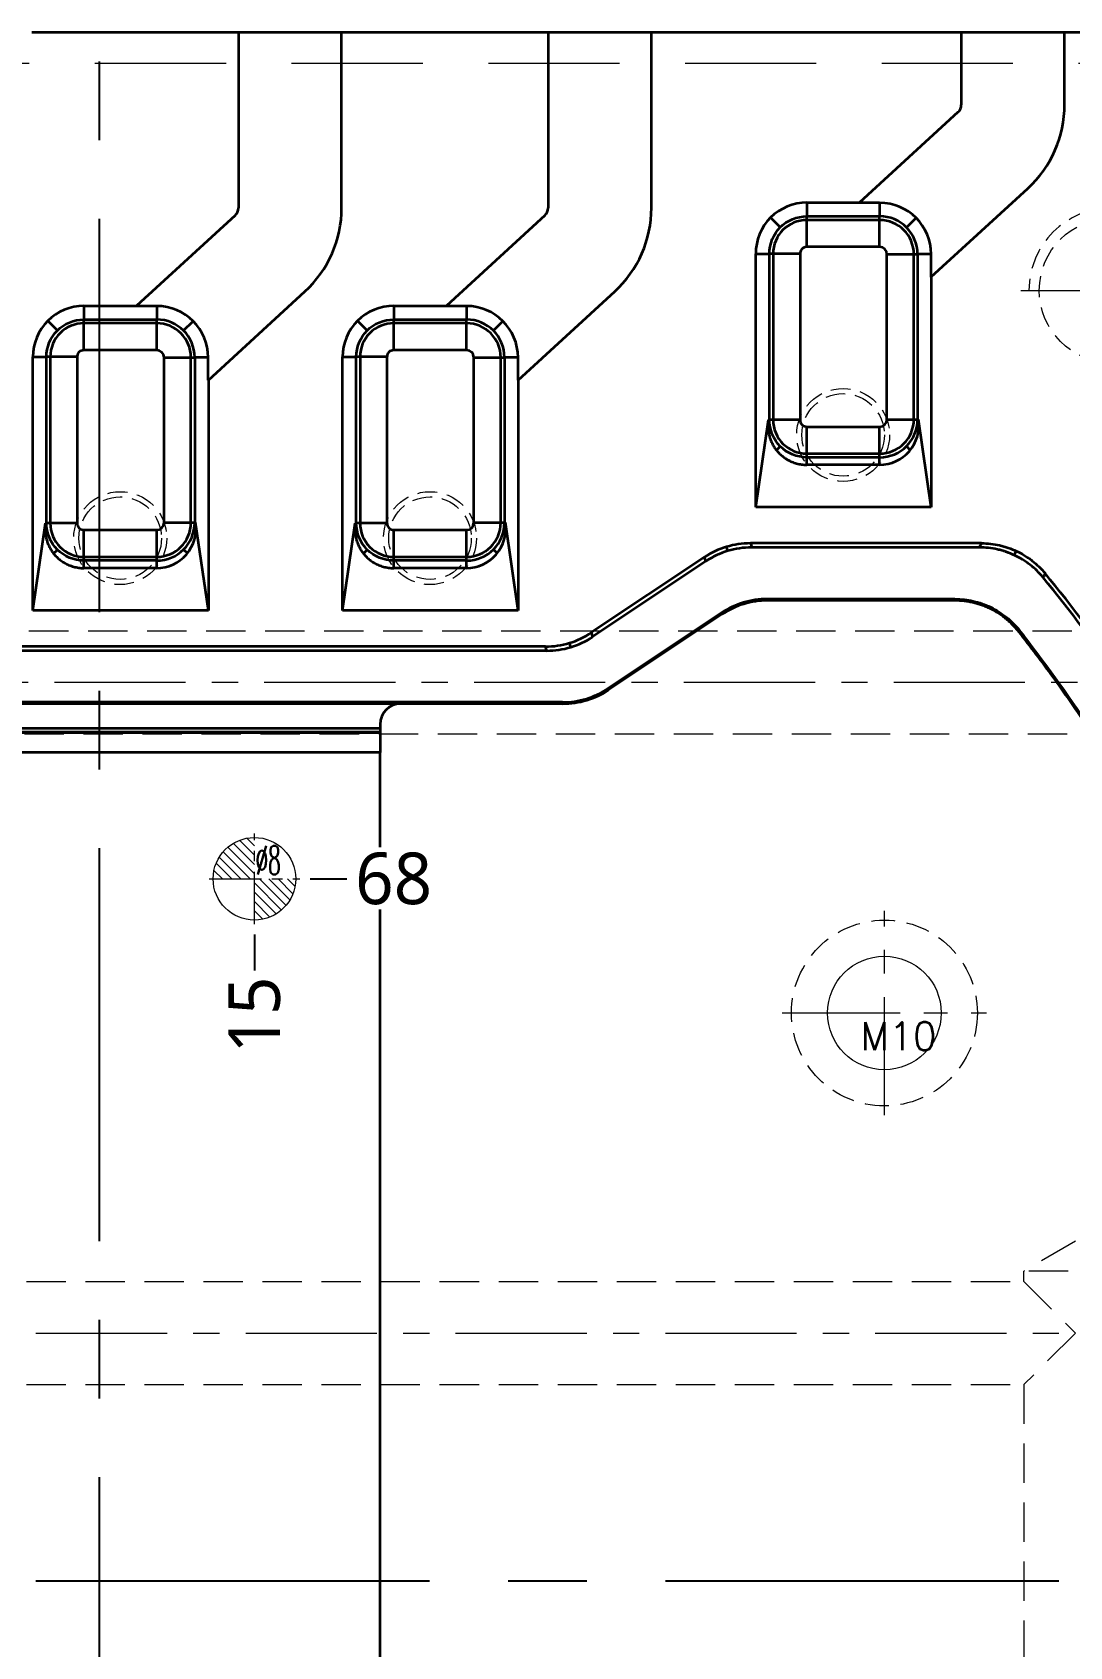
# Model space of a CAD drawing. Header units: millimetres. Extents: x -55 to 464, y 64 to 432.
# Drawn here: x 188.8 to 289.3, y 275.6 to 432 of the extents above; entities that cross this region are included whole.
import ezdxf
from ezdxf.enums import TextEntityAlignment as Align

# ---------------------------------------------------------------- set-up
doc = ezdxf.new("R2010")
doc.units = ezdxf.units.MM
doc.linetypes.add('CENTER', pattern=[50.8, 31.75, -6.35, 6.35, -6.35])
doc.linetypes.add('HIDDEN', pattern=[9.525, 6.35, -3.175])
for name, color, linetype, lineweight in [('cool', 153, 'HIDDEN', 9), ('core', 7, 'Continuous', 20), ('dim', 82, 'Continuous', 9), ('epin', 13, 'Continuous', 9), ('screw', 33, 'Continuous', 13)]:
    doc.layers.add(name, color=color, linetype=linetype, lineweight=lineweight)
doc.styles.add('Capful-A', font='')
doc.styles.add('TXT', font='txt.shx', dxfattribs={"bigfont": 'gbcbig.shx'})
doc.styles.add('TXT05', font='txt.shx', dxfattribs={"width": 0.5, "bigfont": 'gbcbig.shx'})
doc.styles.get('Capful-A').set_extended_font_data('Microsoft YaHei')
doc.dimstyles.new('Capful-A-2.0', dxfattribs={"dimscale": 2, "dimtxt": 2.5, "dimasz": 2.5, "dimexe": 1.5, "dimexo": 1, "dimgap": 1.5, "dimtad": 0, "dimdsep": 46, "dimtxsty": 'Capful-A', "dimcen": 0, "dimclrt": 2, "dimazin": 2, "dimtfac": 1, "dimtmove": 0, "dimatfit": 3, "dimfxl": 0, "dimtolj": 1, "dimtzin": 0, "dimarcsym": 0})

# ---------------------------------------------------------------- blocks, each defined once
blk = doc.blocks.new('screw_m16_g')
at = {"layer": 'screw', "color": 1, "linetype": 'CENTER', "ltscale": 0.32}
for p, q in [((0, -8.8), (0, 8.8)), ((-8.8, 0), (8.8, 0))]:
    blk.add_line(p, q, dxfattribs=at)
at = {"layer": 'screw', "color": 33, "linetype": 'HIDDEN', "ltscale": 0.32}
blk.add_circle((0, 0), 7, dxfattribs=at)
at = {"layer": 'screw', "color": 92, "linetype": 'HIDDEN', "ltscale": 0.32}
blk.add_arc((0, 0), 8, 270, 180, dxfattribs=at)
at = {"layer": 'screw', "color": 6, "style": 'TXT'}
blk.add_text('M16', height=3.2, dxfattribs=at).set_placement((-2.72, -4))
blk = doc.blocks.new('screw_m10_i')
at = {"layer": 'screw', "color": 1, "linetype": 'CENTER', "ltscale": 0.36}
for p, q in [((0, -9.9), (0, 9.9)), ((-9.9, 0), (9.9, 0))]:
    blk.add_line(p, q, dxfattribs=at)
at = {"layer": 'screw', "color": 8, "linetype": 'HIDDEN', "ltscale": 0.36}
blk.add_circle((0, 0), 9, dxfattribs=at)
at = {"layer": 'screw', "color": 33}
blk.add_circle((0, 0), 5.5, dxfattribs=at)
at = {"layer": 'screw', "color": 6, "style": 'TXT'}
blk.add_text('M10', height=2.7, dxfattribs=at).set_placement((-2.34, -3.6))
blk = doc.blocks.new('H-SL-2-1')
at = {"layer": 'cool', "ltscale": 0.6}
for p, q in [((344.5, 8.89), (339.5, 6)), ((14.33, 5), (339.5, 5)), ((349.5, 6), (339.5, 6)), ((339.5, 5), (339.5, 6)), ((339.5, 5), (344.5, 0)), ((344.5, 0), (339.5, -5)), ((14.33, -5), (339.5, -5)), ((339.5, -5), (339.5, -82))]:
    blk.add_line(p, q, dxfattribs=at)
at = {"layer": 'cool', "color": 1, "linetype": 'CENTER', "ltscale": 0.4}
blk.add_line((0, 0), (344.5, 0), dxfattribs=at)
blk = doc.blocks.new('H-SL-3-1')
at = {"layer": 'cool', "ltscale": 0.6}
for p, q in [((407, 5), (14.33, 5)), ((418, -5), (14.33, -5))]:
    blk.add_line(p, q, dxfattribs=at)
at = {"layer": 'cool', "color": 1, "linetype": 'CENTER', "ltscale": 0.4}
blk.add_line((420.89, 0), (0, 0), dxfattribs=at)
blk = doc.blocks.new('*D27')
at = {"layer": 'Defpoints', "color": 0, "transparency": 16777216}
for p in [(195.33, 282.01), (445.33, 282.01)]:
    blk.add_point(p, dxfattribs=at)
at = {"layer": 'dim', "color": 0, "lineweight": -2, "transparency": 16777216}
blk.add_line((446.33, 282.01), (458.54, 282.01), dxfattribs=at)
at = {"layer": 'dim', "color": 2, "transparency": 16777216, "insert": (461.19, 282.01), "char_height": 5, "attachment_point": 5, "style": 'Capful-A', "bg_fill": 3, "box_fill_scale": 1.1, "bg_fill_color": 256, "bg_fill_true_color": 13158600, "bg_fill_transparency": 0}
blk.add_mtext('\\A1;0', dxfattribs=at)
at = {"layer": 'Defpoints', "color": 0, "transparency": 16777216}
blk.add_point((458.54, 282.01), dxfattribs=at)
blk = doc.blocks.new('*D28')
at = {"layer": 'Defpoints', "color": 0, "transparency": 16777216}
for p in [(195.33, 282.01), (195.33, 132.01)]:
    blk.add_point(p, dxfattribs=at)
at = {"layer": 'dim', "color": 0, "lineweight": -2, "transparency": 16777216}
blk.add_line((195.33, 131.01), (195.33, 117.28), dxfattribs=at)
at = {"layer": 'dim', "color": 2, "transparency": 16777216, "insert": (195.33, 114.64), "char_height": 5, "attachment_point": 5, "rotation": 90, "style": 'Capful-A', "bg_fill": 3, "box_fill_scale": 1.1, "bg_fill_color": 256, "bg_fill_true_color": 13158600, "bg_fill_transparency": 0}
blk.add_mtext('\\A1;0', dxfattribs=at)
at = {"layer": 'Defpoints', "color": 0, "transparency": 16777216}
blk.add_point((195.33, 117.28), dxfattribs=at)
blk = doc.blocks.new('epin_ejp_8')
at = {"layer": 'epin'}
h = blk.add_hatch(dxfattribs=at)
h.set_pattern_fill('_ANSI31', color=123, scale=0.2, angle=90)
h.set_pattern_definition([(135, (-2848.6551, 2661.42286), (-0.44901281, -0.44901281), [])])
h.paths.add_polyline_path([(0, 4, 0.414214), (-4, 0), (0, 0)])
h.paths.add_polyline_path([(4, 0), (0, 0), (0, -4, 0.414214)])
at = {"layer": 'epin', "color": 1, "linetype": 'CENTER', "ltscale": 0.16}
for p, q in [((0, -4.4), (0, 4.4)), ((-4.4, 0), (4.4, 0))]:
    blk.add_line(p, q, dxfattribs=at)
at = {"layer": 'epin'}
blk.add_circle((0, 0), 4, dxfattribs=at)
at = {"layer": 'epin', "color": 6, "style": 'TXT05', "width": 0.5}
blk.add_text('%%c8', height=2.8, dxfattribs=at).set_placement((1.33, 1.8), align=Align.MIDDLE)
blk = doc.blocks.new('*D36')
at = {"layer": 'Defpoints', "color": 0, "transparency": 16777216}
for p in [(214.73, 350.01), (195.33, 282.01)]:
    blk.add_point(p, dxfattribs=at)
at = {"layer": 'dim', "color": 0, "lineweight": -2, "transparency": 16777216}
blk.add_line((215.73, 350.01), (219.28, 350.01), dxfattribs=at)
at = {"layer": 'dim', "color": 2, "transparency": 16777216, "insert": (223.81, 350.01), "char_height": 5, "attachment_point": 5, "style": 'Capful-A', "bg_fill": 3, "box_fill_scale": 1.1, "bg_fill_color": 256, "bg_fill_true_color": 13158600, "bg_fill_transparency": 0}
blk.add_mtext('\\A1;68', dxfattribs=at)
at = {"layer": 'Defpoints', "color": 0, "transparency": 16777216}
blk.add_point((219.28, 350.01), dxfattribs=at)
blk = doc.blocks.new('*D37')
at = {"layer": 'Defpoints', "color": 0, "transparency": 16777216}
for p in [(210.33, 345.61), (195.33, 282.01)]:
    blk.add_point(p, dxfattribs=at)
at = {"layer": 'dim', "color": 0, "lineweight": -2, "transparency": 16777216}
blk.add_line((210.33, 344.61), (210.33, 341.11), dxfattribs=at)
at = {"layer": 'dim', "color": 2, "transparency": 16777216, "insert": (210.33, 336.81), "char_height": 5, "attachment_point": 5, "rotation": 90, "style": 'Capful-A', "bg_fill": 3, "box_fill_scale": 1.1, "bg_fill_color": 256, "bg_fill_true_color": 13158600, "bg_fill_transparency": 0}
blk.add_mtext('\\A1;15', dxfattribs=at)
at = {"layer": 'Defpoints', "color": 0, "transparency": 16777216}
blk.add_point((210.33, 341.11), dxfattribs=at)
blk = doc.blocks.new('*D38')
at = {"layer": 'Defpoints', "color": 0, "transparency": 16777216}
for p in [(195.33, 282.01), (214.33, 234.01)]:
    blk.add_point(p, dxfattribs=at)
at = {"layer": 'dim', "color": 0, "lineweight": -2, "transparency": 16777216}
blk.add_line((215.33, 234.01), (219.81, 234.01), dxfattribs=at)
at = {"layer": 'dim', "color": 2, "transparency": 16777216, "insert": (224.5, 234.01), "char_height": 5, "attachment_point": 5, "style": 'Capful-A', "bg_fill": 3, "box_fill_scale": 1.1, "bg_fill_color": 256, "bg_fill_true_color": 13158600, "bg_fill_transparency": 0}
blk.add_mtext('\\A1;48', dxfattribs=at)
at = {"layer": 'Defpoints', "color": 0, "transparency": 16777216}
blk.add_point((219.81, 234.01), dxfattribs=at)
blk = doc.blocks.new('*D39')
at = {"layer": 'Defpoints', "color": 0, "transparency": 16777216}
for p in [(195.33, 282.01), (210.33, 238.41)]:
    blk.add_point(p, dxfattribs=at)
at = {"layer": 'dim', "color": 0, "lineweight": -2, "transparency": 16777216}
blk.add_line((210.33, 239.4), (210.33, 245.72), dxfattribs=at)
at = {"layer": 'dim', "color": 2, "transparency": 16777216, "insert": (210.33, 250.02), "char_height": 5, "attachment_point": 5, "rotation": 90, "style": 'Capful-A', "bg_fill": 3, "box_fill_scale": 1.1, "bg_fill_color": 256, "bg_fill_true_color": 13158600, "bg_fill_transparency": 0}
blk.add_mtext('\\A1;15', dxfattribs=at)
at = {"layer": 'Defpoints', "color": 0, "transparency": 16777216}
blk.add_point((210.33, 245.72), dxfattribs=at)

msp = doc.modelspace()

# ---------------------------------------------------------------- linework, layer by layer
at = {"color": 1, "linetype": 'CENTER', "ltscale": 1.2}
for p, q in [((195.328, 132.005), (195.328, 432.005)), ((-54.672, 282.005), (445.328, 282.005))]:
    msp.add_line(p, q, dxfattribs=at)
at = {"layer": 'core', "color": 7, "linetype": 'Continuous', "lineweight": 35}
for p, q in [((188.77, 432.005), (208.77, 432.005)), ((208.77, 432.005), (218.77, 432.005)), ((208.77, 432.005), (208.77, 414.989)), ((218.77, 432.005), (238.77, 432.005)), ((218.77, 414.989), (218.77, 432.005)), ((238.77, 432.005), (248.77, 432.005)), ((238.77, 432.005), (238.77, 414.989)), ((248.77, 432.005), (278.77, 432.005)), ((248.77, 414.989), (248.77, 432.005)), ((278.77, 432.005), (288.77, 432.005)), ((278.77, 432.005), (278.77, 424.989)), ((288.77, 432.005), (325.745, 432.005)), ((288.77, 424.989), (288.77, 432.005)), ((278.447, 424.252), (268.919, 415.505)), ((275.866, 408.308), (285.209, 416.886)), ((263.817, 415.505), (268.919, 415.505)), ((268.919, 415.505), (268.9, 415.488)), ((270.866, 415.488), (268.9, 415.488)), ((270.866, 415.488), (270.866, 414.182)), ((208.447, 414.252), (198.919, 405.505)), ((238.447, 414.252), (228.919, 405.505)), ((260.31, 414.061), (261.246, 413.125)), ((270.866, 413.819), (263.815, 413.819)), ((263.817, 414.182), (270.866, 414.182)), ((270.866, 411.211), (270.866, 414.182)), ((273.465, 413.105), (274.389, 414.029)), ((258.866, 386.005), (258.866, 410.554)), ((263.16, 410.552), (260.189, 410.553)), ((260.189, 394.456), (260.189, 410.553)), ((260.552, 410.553), (260.552, 394.457)), ((263.16, 410.552), (263.16, 394.458)), ((270.866, 411.211), (263.817, 411.211)), ((271.571, 410.505), (274.542, 410.505)), ((271.571, 394.505), (271.571, 410.505)), ((274.179, 394.505), (274.179, 410.505)), ((275.849, 410.505), (274.542, 410.505)), ((274.542, 410.505), (274.542, 394.505)), ((275.849, 408.292), (275.849, 410.505)), ((275.849, 408.292), (275.866, 408.308)), ((275.866, 408.308), (275.866, 386.005)), ((205.866, 398.308), (215.209, 406.886)), ((235.866, 398.308), (245.209, 406.886)), ((193.817, 405.505), (198.919, 405.505)), ((198.919, 405.505), (198.9, 405.488)), ((200.866, 405.488), (198.9, 405.488)), ((200.866, 405.488), (200.866, 404.182)), ((223.817, 405.505), (228.919, 405.505)), ((228.919, 405.505), (228.9, 405.488)), ((230.866, 405.488), (228.9, 405.488)), ((230.866, 405.488), (230.866, 404.182)), ((191.246, 403.125), (190.31, 404.061)), ((200.866, 403.819), (193.815, 403.819)), ((193.817, 404.182), (200.866, 404.182)), ((200.866, 401.211), (200.866, 404.182)), ((203.465, 403.105), (204.389, 404.029)), ((220.31, 404.061), (221.246, 403.125)), ((230.866, 403.819), (223.815, 403.819)), ((223.817, 404.182), (230.866, 404.182)), ((230.866, 401.211), (230.866, 404.182)), ((233.465, 403.105), (234.389, 404.029)), ((188.866, 376.005), (188.866, 400.554)), ((193.16, 400.552), (190.189, 400.553)), ((190.189, 384.456), (190.189, 400.553)), ((190.552, 400.553), (190.552, 384.457)), ((193.16, 400.552), (193.16, 384.458)), ((200.866, 401.211), (193.817, 401.211)), ((201.571, 400.505), (204.542, 400.505)), ((201.571, 384.505), (201.571, 400.505)), ((204.179, 384.505), (204.179, 400.505)), ((205.849, 400.505), (204.542, 400.505)), ((204.542, 400.505), (204.542, 384.505)), ((205.849, 398.292), (205.849, 400.505)), ((218.866, 376.005), (218.866, 400.554)), ((223.16, 400.552), (220.189, 400.553)), ((220.189, 384.456), (220.189, 400.553)), ((220.552, 400.553), (220.552, 384.457)), ((223.16, 400.552), (223.16, 384.458)), ((230.866, 401.211), (223.817, 401.211)), ((231.571, 400.505), (234.542, 400.505)), ((231.571, 384.505), (231.571, 400.505)), ((234.179, 384.505), (234.179, 400.505)), ((235.849, 400.505), (234.542, 400.505)), ((234.542, 400.505), (234.542, 384.505)), ((235.849, 398.292), (235.849, 400.505)), ((205.849, 398.292), (205.866, 398.308)), ((205.866, 398.308), (205.866, 376.005)), ((235.849, 398.292), (235.866, 398.308)), ((235.866, 398.308), (235.866, 376.005)), ((258.866, 386.005), (260.096, 394.456)), ((271.571, 394.505), (274.542, 394.505)), ((274.629, 394.505), (274.542, 394.505)), ((275.866, 386.005), (274.629, 394.505)), ((263.818, 393.799), (270.866, 393.799)), ((263.818, 390.829), (263.818, 393.799)), ((270.866, 390.829), (270.866, 393.799)), ((260.877, 391.517), (261.246, 391.885)), ((263.818, 391.192), (270.866, 391.192)), ((273.465, 391.905), (273.832, 391.539)), ((263.817, 390.101), (263.818, 390.829)), ((270.866, 390.101), (263.817, 390.101)), ((270.866, 390.829), (263.818, 390.829)), ((270.866, 390.101), (270.866, 390.829)), ((275.866, 386.005), (258.866, 386.005)), ((188.866, 376.005), (190.096, 384.456)), ((193.818, 383.799), (200.866, 383.799)), ((193.818, 380.829), (193.818, 383.799)), ((200.866, 380.829), (200.866, 383.799)), ((201.571, 384.505), (204.542, 384.505)), ((204.629, 384.505), (204.542, 384.505)), ((205.866, 376.005), (204.629, 384.505)), ((218.866, 376.005), (220.096, 384.456)), ((223.818, 383.799), (230.866, 383.799)), ((223.818, 380.829), (223.818, 383.799)), ((230.866, 380.829), (230.866, 383.799)), ((231.571, 384.505), (234.542, 384.505)), ((234.629, 384.505), (234.542, 384.505)), ((235.866, 376.005), (234.629, 384.505)), ((190.877, 381.517), (191.246, 381.885)), ((203.465, 381.905), (203.832, 381.539)), ((220.877, 381.517), (221.246, 381.885)), ((233.465, 381.905), (233.832, 381.539)), ((256.161, 381.759), (256.038, 382.162)), ((280.723, 382.505), (258.353, 382.505)), ((258.353, 382.505), (258.476, 382.102)), ((280.532, 382.102), (258.476, 382.102)), ((283.897, 381.351), (284.082, 381.757)), ((193.817, 380.101), (193.818, 380.829)), ((200.866, 380.101), (193.817, 380.101)), ((193.818, 381.192), (200.866, 381.192)), ((200.866, 380.829), (193.818, 380.829)), ((200.866, 380.101), (200.866, 380.829)), ((223.817, 380.101), (223.818, 380.829)), ((230.866, 380.101), (223.817, 380.101)), ((223.818, 381.192), (230.866, 381.192)), ((230.866, 380.829), (223.818, 380.829)), ((230.866, 380.101), (230.866, 380.829)), ((253.922, 381.163), (242.947, 373.847)), ((254.044, 380.76), (243.069, 373.443)), ((254.044, 380.76), (253.922, 381.163)), ((259.99, 377.102), (260.031, 376.965)), ((278.14, 377.102), (259.99, 377.102)), ((278.074, 376.965), (260.031, 376.965)), ((205.866, 376.005), (188.866, 376.005)), ((235.866, 376.005), (218.866, 376.005)), ((255.558, 375.76), (244.583, 368.443)), ((255.599, 375.624), (244.625, 368.307)), ((255.599, 375.624), (255.558, 375.76)), ((257.716, 376.622), (257.674, 376.759)), ((281.574, 376.326), (281.51, 376.189)), ((242.947, 373.847), (243.069, 373.443)), ((238.516, 372.505), (67.142, 372.505)), ((238.638, 372.102), (238.516, 372.505)), ((240.953, 372.444), (240.831, 372.848)), ((238.638, 372.102), (67.02, 372.102)), ((244.583, 368.443), (244.625, 368.307)), ((224.496, 366.965), (65.465, 366.965)), ((240.152, 367.102), (65.506, 367.102)), ((240.193, 366.965), (224.496, 366.965)), ((240.193, 366.965), (240.152, 367.102)), ((242.467, 367.444), (242.508, 367.308)), ((222.496, 364.565), (64.738, 364.565)), ((222.496, 364.965), (222.496, 364.565)), ((222.496, 364.565), (222.496, 364.245)), ((64.642, 364.245), (222.496, 364.245)), ((222.496, 364.146), (64.642, 364.146)), ((222.496, 364.245), (222.496, 362.248)), ((222.496, 362.248), (64.642, 362.248)), ((222.496, 221.762), (222.496, 362.248))]:
    msp.add_line(p, q, dxfattribs=at)
at = {"layer": 'core', "color": 8, "linetype": 'HIDDEN', "lineweight": 18, "ltscale": 2}
msp.add_line((-14.672, 429.005), (405.328, 429.005), dxfattribs=at)
at = {"layer": 'core', "color": 8, "linetype": 'HIDDEN', "lineweight": 18, "ltscale": 0.3}
for centre, radius in [((267.329, 393.005), 4.5), ((267.329, 393.005), 4), ((197.329, 383.005), 4.5), ((197.329, 383.005), 4), ((227.329, 383.005), 4.5), ((227.329, 383.005), 4)]:
    msp.add_circle(centre, radius, dxfattribs=at)
at = {"layer": 'core', "color": 7, "linetype": 'Continuous', "lineweight": 35}
for centre, radius, start, end in [((277.77, 424.989), 1, 312.55331, 0), ((277.77, 424.989), 11, 312.55331, 0), ((207.77, 414.989), 1, 312.55331, 0), ((207.77, 414.989), 11, 312.55331, 0), ((237.77, 414.989), 1, 312.55331, 0), ((237.77, 414.989), 11, 312.55331, 0), ((270.866, 410.505), 4.983, 0, 90), ((270.866, 410.505), 3.676, 0, 90), ((270.866, 410.505), 3.314, 0, 90), ((270.866, 410.505), 0.706, 0, 90), ((200.866, 400.505), 4.983, 0, 90), ((230.866, 400.505), 4.983, 0, 90), ((200.866, 400.505), 3.676, 0, 90), ((200.866, 400.505), 3.314, 0, 90), ((230.866, 400.505), 3.676, 0, 90), ((230.866, 400.505), 3.314, 0, 90), ((200.866, 400.505), 0.706, 0, 90), ((230.866, 400.505), 0.706, 0, 90), ((270.866, 394.505), 3.314, 270, 0), ((270.866, 394.505), 0.706, 270, 0), ((270.866, 394.505), 3.676, 270, 0), ((200.866, 384.505), 3.314, 270, 0), ((200.866, 384.505), 0.706, 270, 0), ((200.866, 384.505), 3.676, 270, 0), ((230.866, 384.505), 3.314, 270, 0), ((230.866, 384.505), 0.706, 270, 0), ((230.866, 384.505), 3.676, 270, 0), ((224.496, 364.965), 2, 90, 180)]:
    msp.add_arc(centre, radius, start, end, dxfattribs=at)
for centre, major_axis, ratio, start_param, end_param in [((270.866, 393.946), (0, 3.844), 0.9893532, 3.1415927, 4.858442), ((200.866, 383.946), (0, 3.844), 0.9893532, 3.1415927, 4.858442), ((230.866, 383.946), (0, 3.844), 0.9893532, 3.1415927, 4.858442), ((258.36, 374.494), (2.322, -7.668), 0.9985042, 2.8480063, 3.435179), ((258.482, 374.091), (2.322, -7.668), 0.9985042, 2.8480063, 3.435179), ((259.996, 369.091), (-2.322, 7.668), 0.9985042, 5.9895989, 6.5767717), ((260.037, 368.954), (-2.322, 7.668), 0.9985042, 5.9895989, 6.5767717), ((238.509, 380.516), (-2.322, 7.668), 0.9985042, 2.8480063, 3.435179), ((238.631, 380.113), (-2.322, 7.668), 0.9985042, 2.8480063, 3.435179), ((240.145, 375.113), (2.322, -7.668), 0.9985042, 5.9895989, 6.5767717), ((240.186, 374.976), (2.322, -7.668), 0.9985042, 5.9895989, 6.5767717)]:
    msp.add_ellipse(centre, major_axis=major_axis, ratio=ratio, start_param=start_param, end_param=end_param, dxfattribs=at)
for points, knots in [([(263.817, 415.505), (262.512, 415.504), (261.224, 414.975), (259.396, 413.146), (258.866, 411.859), (258.866, 410.554)], [0, 0, 0, 0, 0.5, 0.5, 1, 1, 1, 1]), ([(260.189, 410.553), (260.189, 411.516), (260.578, 412.457), (261.913, 413.792), (262.854, 414.181), (263.817, 414.182)], [0, 0, 0, 0, 0.5000518, 0.5000518, 1, 1, 1, 1]), ([(263.815, 413.819), (262.947, 413.818), (262.102, 413.468), (260.903, 412.268), (260.552, 411.422), (260.552, 410.553)], [0, 0, 0, 0, 0.4997873, 0.4997873, 1, 1, 1, 1]), ([(263.817, 411.211), (263.817, 411.375), (263.816, 411.544), (263.816, 411.886), (263.816, 412.058), (263.815, 412.313), (263.815, 412.397), (263.815, 412.563), (263.815, 412.645), (263.815, 412.805), (263.815, 412.883), (263.815, 413.035), (263.815, 413.108), (263.815, 413.249), (263.815, 413.317), (263.815, 413.446), (263.815, 413.507), (263.815, 413.622), (263.815, 413.676), (263.815, 413.776), (263.815, 413.822), (263.816, 413.948), (263.816, 414.017), (263.816, 414.122), (263.817, 414.159), (263.817, 414.182)], [0, 0, 0, 0, 0.125, 0.125, 0.25, 0.25, 0.3125, 0.3125, 0.375, 0.375, 0.4375, 0.4375, 0.5, 0.5, 0.5625, 0.5625, 0.625, 0.625, 0.6875, 0.6875, 0.75, 0.75, 0.875, 0.875, 1, 1, 1, 1]), ([(263.817, 411.211), (263.767, 411.211), (263.716, 411.204), (263.589, 411.175), (263.512, 411.144), (263.391, 411.067), (263.342, 411.025), (263.256, 410.914), (263.22, 410.842), (263.173, 410.699), (263.16, 410.626), (263.16, 410.552)], [0, 0, 0, 0, 0.145495, 0.145495, 0.3789722, 0.3789722, 0.5626206, 0.5626206, 0.7875456, 0.7875456, 1, 1, 1, 1]), ([(193.817, 405.505), (192.512, 405.504), (191.224, 404.975), (189.396, 403.146), (188.866, 401.859), (188.866, 400.554)], [0, 0, 0, 0, 0.5, 0.5, 1, 1, 1, 1]), ([(223.817, 405.505), (222.512, 405.504), (221.224, 404.975), (219.396, 403.146), (218.866, 401.859), (218.866, 400.554)], [0, 0, 0, 0, 0.5, 0.5, 1, 1, 1, 1]), ([(190.189, 400.553), (190.189, 401.516), (190.578, 402.457), (191.913, 403.792), (192.854, 404.181), (193.817, 404.182)], [0, 0, 0, 0, 0.5000518, 0.5000518, 1, 1, 1, 1]), ([(193.815, 403.819), (192.947, 403.818), (192.102, 403.468), (190.903, 402.268), (190.552, 401.422), (190.552, 400.553)], [0, 0, 0, 0, 0.4997873, 0.4997873, 1, 1, 1, 1]), ([(193.817, 401.211), (193.817, 401.375), (193.816, 401.544), (193.816, 401.886), (193.816, 402.058), (193.815, 402.313), (193.815, 402.397), (193.815, 402.563), (193.815, 402.645), (193.815, 402.805), (193.815, 402.883), (193.815, 403.035), (193.815, 403.108), (193.815, 403.249), (193.815, 403.317), (193.815, 403.446), (193.815, 403.507), (193.815, 403.622), (193.815, 403.676), (193.815, 403.776), (193.815, 403.822), (193.816, 403.948), (193.816, 404.017), (193.816, 404.122), (193.817, 404.159), (193.817, 404.182)], [0, 0, 0, 0, 0.125, 0.125, 0.25, 0.25, 0.3125, 0.3125, 0.375, 0.375, 0.4375, 0.4375, 0.5, 0.5, 0.5625, 0.5625, 0.625, 0.625, 0.6875, 0.6875, 0.75, 0.75, 0.875, 0.875, 1, 1, 1, 1]), ([(220.189, 400.553), (220.189, 401.516), (220.578, 402.457), (221.913, 403.792), (222.854, 404.181), (223.817, 404.182)], [0, 0, 0, 0, 0.5000518, 0.5000518, 1, 1, 1, 1]), ([(223.815, 403.819), (222.947, 403.818), (222.102, 403.468), (220.903, 402.268), (220.552, 401.422), (220.552, 400.553)], [0, 0, 0, 0, 0.4997873, 0.4997873, 1, 1, 1, 1]), ([(223.817, 401.211), (223.817, 401.375), (223.816, 401.544), (223.816, 401.886), (223.816, 402.058), (223.815, 402.313), (223.815, 402.397), (223.815, 402.563), (223.815, 402.645), (223.815, 402.805), (223.815, 402.883), (223.815, 403.035), (223.815, 403.108), (223.815, 403.249), (223.815, 403.317), (223.815, 403.446), (223.815, 403.507), (223.815, 403.622), (223.815, 403.676), (223.815, 403.776), (223.815, 403.822), (223.816, 403.948), (223.816, 404.017), (223.816, 404.122), (223.817, 404.159), (223.817, 404.182)], [0, 0, 0, 0, 0.125, 0.125, 0.25, 0.25, 0.3125, 0.3125, 0.375, 0.375, 0.4375, 0.4375, 0.5, 0.5, 0.5625, 0.5625, 0.625, 0.625, 0.6875, 0.6875, 0.75, 0.75, 0.875, 0.875, 1, 1, 1, 1]), ([(193.817, 401.211), (193.767, 401.211), (193.716, 401.204), (193.589, 401.175), (193.512, 401.144), (193.391, 401.067), (193.342, 401.025), (193.256, 400.914), (193.22, 400.842), (193.173, 400.699), (193.16, 400.626), (193.16, 400.552)], [0, 0, 0, 0, 0.145495, 0.145495, 0.3789722, 0.3789722, 0.5626206, 0.5626206, 0.7875456, 0.7875456, 1, 1, 1, 1]), ([(223.817, 401.211), (223.767, 401.211), (223.716, 401.204), (223.589, 401.175), (223.512, 401.144), (223.391, 401.067), (223.342, 401.025), (223.256, 400.914), (223.22, 400.842), (223.173, 400.699), (223.16, 400.626), (223.16, 400.552)], [0, 0, 0, 0, 0.145495, 0.145495, 0.3789722, 0.3789722, 0.5626206, 0.5626206, 0.7875456, 0.7875456, 1, 1, 1, 1]), ([(260.096, 394.456), (260.079, 394.339), (260.067, 394.222), (260.055, 393.987), (260.054, 393.754), (260.073, 393.521), (260.103, 393.289), (260.124, 393.173), (260.175, 392.942), (260.206, 392.827), (260.252, 392.683), (260.262, 392.655), (260.282, 392.597), (260.292, 392.569), (260.324, 392.483), (260.346, 392.426), (260.419, 392.257), (260.472, 392.146), (260.592, 391.927), (260.658, 391.82), (260.804, 391.608), (260.884, 391.505), (260.993, 391.378), (261.016, 391.353), (261.061, 391.303), (261.131, 391.228), (261.204, 391.156), (261.357, 391.015), (261.465, 390.926), (261.639, 390.798), (261.699, 390.756), (261.792, 390.695), (261.824, 390.676), (261.888, 390.637), (261.921, 390.617), (262.086, 390.523), (262.224, 390.455), (262.441, 390.364), (262.515, 390.336), (262.667, 390.283), (262.745, 390.259), (262.984, 390.193), (263.146, 390.159), (263.477, 390.113), (263.645, 390.101), (263.817, 390.101)], [0, 0, 0, 0, 0.0625, 0.0625, 0.125, 0.1875, 0.1875, 0.25, 0.25, 0.3125, 0.3125, 0.328125, 0.328125, 0.34375, 0.34375, 0.375, 0.375, 0.4375, 0.4375, 0.5, 0.5, 0.5625, 0.5625, 0.578125, 0.578125, 0.59375, 0.625, 0.625, 0.6875, 0.6875, 0.71875, 0.71875, 0.734375, 0.734375, 0.75, 0.75, 0.8125, 0.8125, 0.84375, 0.84375, 0.875, 0.875, 0.9375, 0.9375, 1, 1, 1, 1]), ([(263.818, 390.829), (262.855, 390.829), (261.914, 391.218), (260.579, 392.553), (260.19, 393.494), (260.189, 394.456)], [0, 0, 0, 0, 0.5000518, 0.5000518, 1, 1, 1, 1]), ([(260.552, 394.457), (260.552, 393.588), (260.903, 392.742), (262.103, 391.542), (262.948, 391.192), (263.818, 391.192)], [0, 0, 0, 0, 0.4999484, 0.4999484, 1, 1, 1, 1]), ([(263.16, 394.458), (263.16, 394.407), (263.166, 394.356), (263.196, 394.228), (263.227, 394.152), (263.303, 394.031), (263.346, 393.982), (263.457, 393.896), (263.528, 393.86), (263.671, 393.813), (263.745, 393.799), (263.818, 393.799)], [0, 0, 0, 0, 0.1464859, 0.1464859, 0.3796923, 0.3796923, 0.5631276, 0.5631276, 0.7877916, 0.7877916, 1, 1, 1, 1]), ([(190.096, 384.456), (190.079, 384.339), (190.067, 384.222), (190.055, 383.987), (190.054, 383.754), (190.073, 383.521), (190.103, 383.289), (190.124, 383.173), (190.175, 382.942), (190.206, 382.827), (190.252, 382.683), (190.262, 382.655), (190.282, 382.597), (190.292, 382.569), (190.324, 382.483), (190.346, 382.426), (190.419, 382.257), (190.472, 382.146), (190.592, 381.927), (190.658, 381.82), (190.804, 381.608), (190.884, 381.505), (190.993, 381.378), (191.016, 381.353), (191.061, 381.303), (191.131, 381.228), (191.204, 381.156), (191.357, 381.015), (191.465, 380.926), (191.639, 380.798), (191.699, 380.756), (191.792, 380.695), (191.824, 380.676), (191.888, 380.637), (191.921, 380.617), (192.086, 380.523), (192.224, 380.455), (192.441, 380.364), (192.515, 380.336), (192.667, 380.283), (192.745, 380.259), (192.984, 380.193), (193.146, 380.159), (193.477, 380.113), (193.645, 380.101), (193.817, 380.101)], [0, 0, 0, 0, 0.0625, 0.0625, 0.125, 0.1875, 0.1875, 0.25, 0.25, 0.3125, 0.3125, 0.328125, 0.328125, 0.34375, 0.34375, 0.375, 0.375, 0.4375, 0.4375, 0.5, 0.5, 0.5625, 0.5625, 0.578125, 0.578125, 0.59375, 0.625, 0.625, 0.6875, 0.6875, 0.71875, 0.71875, 0.734375, 0.734375, 0.75, 0.75, 0.8125, 0.8125, 0.84375, 0.84375, 0.875, 0.875, 0.9375, 0.9375, 1, 1, 1, 1]), ([(193.818, 380.829), (192.855, 380.829), (191.914, 381.218), (190.579, 382.553), (190.19, 383.494), (190.189, 384.456)], [0, 0, 0, 0, 0.5000518, 0.5000518, 1, 1, 1, 1]), ([(190.552, 384.457), (190.552, 383.588), (190.903, 382.742), (192.103, 381.542), (192.948, 381.192), (193.818, 381.192)], [0, 0, 0, 0, 0.4999484, 0.4999484, 1, 1, 1, 1]), ([(193.16, 384.458), (193.16, 384.407), (193.166, 384.356), (193.196, 384.228), (193.227, 384.152), (193.303, 384.031), (193.346, 383.982), (193.457, 383.896), (193.528, 383.86), (193.671, 383.813), (193.745, 383.799), (193.818, 383.799)], [0, 0, 0, 0, 0.1464859, 0.1464859, 0.3796923, 0.3796923, 0.5631276, 0.5631276, 0.7877916, 0.7877916, 1, 1, 1, 1]), ([(220.096, 384.456), (220.079, 384.339), (220.067, 384.222), (220.055, 383.987), (220.054, 383.754), (220.073, 383.521), (220.103, 383.289), (220.124, 383.173), (220.175, 382.942), (220.206, 382.827), (220.252, 382.683), (220.262, 382.655), (220.282, 382.597), (220.292, 382.569), (220.324, 382.483), (220.346, 382.426), (220.419, 382.257), (220.472, 382.146), (220.592, 381.927), (220.658, 381.82), (220.804, 381.608), (220.884, 381.505), (220.993, 381.378), (221.016, 381.353), (221.061, 381.303), (221.131, 381.228), (221.204, 381.156), (221.357, 381.015), (221.465, 380.926), (221.639, 380.798), (221.699, 380.756), (221.792, 380.695), (221.824, 380.676), (221.888, 380.637), (221.921, 380.617), (222.086, 380.523), (222.224, 380.455), (222.441, 380.364), (222.515, 380.336), (222.667, 380.283), (222.745, 380.259), (222.984, 380.193), (223.146, 380.159), (223.477, 380.113), (223.645, 380.101), (223.817, 380.101)], [0, 0, 0, 0, 0.0625, 0.0625, 0.125, 0.1875, 0.1875, 0.25, 0.25, 0.3125, 0.3125, 0.328125, 0.328125, 0.34375, 0.34375, 0.375, 0.375, 0.4375, 0.4375, 0.5, 0.5, 0.5625, 0.5625, 0.578125, 0.578125, 0.59375, 0.625, 0.625, 0.6875, 0.6875, 0.71875, 0.71875, 0.734375, 0.734375, 0.75, 0.75, 0.8125, 0.8125, 0.84375, 0.84375, 0.875, 0.875, 0.9375, 0.9375, 1, 1, 1, 1]), ([(223.818, 380.829), (222.855, 380.829), (221.914, 381.218), (220.579, 382.553), (220.19, 383.494), (220.189, 384.456)], [0, 0, 0, 0, 0.5000518, 0.5000518, 1, 1, 1, 1]), ([(220.552, 384.457), (220.552, 383.588), (220.903, 382.742), (222.103, 381.542), (222.948, 381.192), (223.818, 381.192)], [0, 0, 0, 0, 0.4999484, 0.4999484, 1, 1, 1, 1]), ([(223.16, 384.458), (223.16, 384.407), (223.166, 384.356), (223.196, 384.228), (223.227, 384.152), (223.303, 384.031), (223.346, 383.982), (223.457, 383.896), (223.528, 383.86), (223.671, 383.813), (223.745, 383.799), (223.818, 383.799)], [0, 0, 0, 0, 0.1464859, 0.1464859, 0.3796923, 0.3796923, 0.5631276, 0.5631276, 0.7877916, 0.7877916, 1, 1, 1, 1]), ([(280.532, 382.102), (280.546, 382.13), (280.559, 382.158), (280.591, 382.227), (280.611, 382.268), (280.648, 382.348), (280.667, 382.388), (280.698, 382.453), (280.711, 382.479), (280.723, 382.505)], [0, 0, 0, 0, 0.2110874, 0.2110874, 0.5115817, 0.5115817, 0.8083095, 0.8083095, 1, 1, 1, 1]), ([(286.705, 379.184), (286.517, 379.413), (286.118, 379.847), (285.674, 380.234), (285.383, 380.461), (285.324, 380.506), (285.205, 380.593), (285.024, 380.722), (284.84, 380.842), (284.466, 381.072), (284.209, 381.211), (283.681, 381.461), (283.409, 381.571), (283.095, 381.679), (283.06, 381.691), (282.99, 381.714), (282.955, 381.726), (282.849, 381.759), (282.636, 381.822), (282.423, 381.876), (281.993, 381.972), (281.704, 382.021), (281.122, 382.085), (280.828, 382.102), (280.532, 382.102)], [0, 0, 0, 0, 0.125, 0.25, 0.25, 0.28125, 0.28125, 0.3125, 0.375, 0.375, 0.5, 0.5, 0.625, 0.625, 0.640625, 0.640625, 0.65625, 0.65625, 0.6875, 0.75, 0.75, 0.875, 0.875, 1, 1, 1, 1]), ([(280.723, 382.505), (281.018, 382.505), (281.606, 382.472), (282.186, 382.376), (282.546, 382.295), (282.618, 382.278), (282.761, 382.241), (282.974, 382.184), (283.184, 382.118), (283.598, 381.975), (283.869, 381.866), (284.396, 381.617), (284.654, 381.477), (284.967, 381.285), (285.03, 381.245), (285.153, 381.164), (285.337, 381.041), (285.514, 380.91), (285.861, 380.64), (286.081, 380.448), (286.501, 380.041), (286.7, 379.825), (286.888, 379.597)], [0, 0, 0, 0, 0.125, 0.25, 0.25, 0.28125, 0.28125, 0.3125, 0.375, 0.375, 0.5, 0.5, 0.625, 0.625, 0.65625, 0.65625, 0.6875, 0.75, 0.75, 0.875, 0.875, 1, 1, 1, 1]), ([(286.888, 379.597), (286.876, 379.57), (286.865, 379.544), (286.835, 379.477), (286.817, 379.436), (286.798, 379.393), (286.797, 379.392), (286.766, 379.322), (286.736, 379.253), (286.705, 379.184)], [0, 0, 0, 0, 0.1916907, 0.1916907, 0.4884191, 0.4884191, 0.5000004, 0.5000004, 1, 1, 1, 1]), ([(286.705, 204.826), (289.358, 208.055), (295.956, 216.877), (304.871, 232.378), (312.35, 251.503), (316.906, 271.527), (318.435, 292.005), (316.906, 312.484), (312.35, 332.508), (304.871, 351.633), (295.956, 367.133), (289.358, 375.955), (286.705, 379.184)], [0, 0, 0, 0, 0.0663674, 0.1747756, 0.2831837, 0.3915919, 0.5, 0.6084081, 0.7168163, 0.8252244, 0.9336326, 1, 1, 1, 1]), ([(286.888, 204.414), (289.596, 207.7), (296.261, 216.598), (305.236, 232.202), (312.738, 251.383), (317.306, 271.466), (318.84, 292.005), (317.306, 312.544), (312.738, 332.627), (305.236, 351.808), (296.261, 367.412), (289.596, 376.31), (286.888, 379.597)], [0, 0, 0, 0, 0.0672927, 0.1754696, 0.2836464, 0.3918232, 0.5, 0.6081768, 0.7163536, 0.8245304, 0.9327073, 1, 1, 1, 1]), ([(278.074, 376.965), (278.078, 376.972), (278.081, 376.979), (278.093, 377.003), (278.101, 377.021), (278.118, 377.055), (278.126, 377.072), (278.136, 377.093), (278.138, 377.097), (278.14, 377.102)], [0, 0, 0, 0, 0.1502318, 0.1502318, 0.5360037, 0.5360037, 0.9078913, 0.9078913, 1, 1, 1, 1]), ([(284.344, 373.927), (284.251, 374.046), (284.154, 374.162), (283.955, 374.387), (283.852, 374.496), (283.642, 374.708), (283.533, 374.811), (283.312, 375.011), (283.198, 375.108), (282.965, 375.295), (282.846, 375.386), (282.662, 375.517), (282.6, 375.56), (282.475, 375.644), (282.412, 375.686), (282.22, 375.807), (282.091, 375.884), (281.828, 376.03), (281.695, 376.099), (281.426, 376.23), (281.29, 376.291), (281.014, 376.406), (280.875, 376.46), (280.593, 376.559), (280.45, 376.605), (280.234, 376.668), (280.161, 376.688), (280.015, 376.726), (279.942, 376.744), (279.721, 376.795), (279.573, 376.825), (279.276, 376.876), (279.127, 376.897), (278.828, 376.931), (278.678, 376.944), (278.377, 376.961), (278.226, 376.965), (278.074, 376.965)], [0, 0, 0, 0, 0.0625, 0.0625, 0.125, 0.125, 0.1875, 0.1875, 0.25, 0.25, 0.3125, 0.3125, 0.34375, 0.34375, 0.375, 0.375, 0.4375, 0.4375, 0.5, 0.5, 0.5625, 0.5625, 0.625, 0.625, 0.6875, 0.6875, 0.71875, 0.71875, 0.75, 0.75, 0.8125, 0.8125, 0.875, 0.875, 0.9375, 0.9375, 1, 1, 1, 1]), ([(278.14, 377.102), (278.443, 377.102), (278.743, 377.084), (279.337, 377.017), (279.631, 376.967), (280.214, 376.834), (280.502, 376.751), (281.073, 376.55), (281.351, 376.434), (281.889, 376.174), (282.15, 376.029), (282.655, 375.71), (282.9, 375.536), (283.372, 375.158), (283.82, 374.755), (284.22, 374.304), (284.408, 374.067)], [0, 0, 0, 0, 0.125, 0.125, 0.25, 0.25, 0.375, 0.375, 0.5, 0.5, 0.625, 0.625, 0.75, 0.75, 0.875, 1, 1, 1, 1]), ([(284.408, 374.067), (284.406, 374.062), (284.404, 374.058), (284.394, 374.037), (284.386, 374.019), (284.378, 374), (284.377, 373.999), (284.366, 373.974), (284.355, 373.95), (284.344, 373.927)], [0, 0, 0, 0, 0.09211, 0.09211, 0.4639988, 0.4639988, 0.5000016, 0.5000016, 1, 1, 1, 1]), ([(284.345, 210.083), (285.488, 211.53), (286.6, 213), (287.951, 214.867), (288.219, 215.241), (288.752, 215.994), (289.017, 216.372), (289.804, 217.508), (290.32, 218.271), (291.845, 220.575), (292.829, 222.131), (294.256, 224.497), (294.723, 225.29), (295.412, 226.488), (295.64, 226.888), (296.091, 227.692), (296.314, 228.095), (297.422, 230.116), (298.273, 231.75), (299.498, 234.226), (299.897, 235.055), (300.679, 236.722), (301.061, 237.56), (301.808, 239.244), (302.173, 240.09), (302.707, 241.365), (302.883, 241.792), (303.23, 242.645), (303.401, 243.073), (304.245, 245.215), (304.884, 246.94), (306.089, 250.414), (306.656, 252.162), (307.715, 255.682), (308.208, 257.453), (308.893, 260.128), (309.112, 261.023), (309.426, 262.369), (309.529, 262.819), (309.729, 263.718), (309.827, 264.169), (310.303, 266.421), (310.646, 268.228), (311.105, 270.947), (311.248, 271.855), (311.515, 273.673), (311.64, 274.584), (311.985, 277.319), (312.176, 279.148), (312.407, 281.9), (312.474, 282.819), (312.546, 283.969), (312.56, 284.199), (312.586, 284.659), (312.624, 285.349), (312.656, 286.039), (312.751, 288.34), (312.789, 290.179), (312.789, 293.855), (312.713, 297.53), (312.483, 301.201), (312.252, 303.953), (312.166, 304.87), (312.046, 306.016), (312.021, 306.246), (311.97, 306.704), (311.893, 307.391), (311.699, 308.991), (311.512, 310.359), (311.244, 312.179), (311.101, 313.087), (310.642, 315.806), (309.956, 319.417), (309.119, 322.999), (308.434, 325.674), (308.196, 326.564), (307.887, 327.675), (307.825, 327.896), (307.699, 328.34), (307.508, 329.004), (307.312, 329.667), (306.648, 331.873), (306.08, 333.626), (305.173, 336.238), (304.861, 337.105), (304.381, 338.402), (304.218, 338.833), (303.889, 339.694), (303.722, 340.123), (302.877, 342.265), (302.166, 343.962), (301.046, 346.483), (300.665, 347.319), (299.884, 348.984), (299.484, 349.812), (298.26, 352.285), (297.41, 353.917), (296.413, 355.735), (296.302, 355.937), (296.078, 356.34), (295.966, 356.541), (295.627, 357.144), (294.944, 358.346), (294.242, 359.536), (292.816, 361.899), (291.833, 363.454), (289.803, 366.519), (288.756, 368.031), (286.599, 371.011), (285.488, 372.48), (284.345, 373.927)], [0, 0, 0, 0, 0.03125, 0.03125, 0.0390625, 0.0390625, 0.046875, 0.046875, 0.0625, 0.0625, 0.09375, 0.09375, 0.109375, 0.109375, 0.1171875, 0.1171875, 0.125, 0.125, 0.15625, 0.15625, 0.171875, 0.171875, 0.1875, 0.1875, 0.203125, 0.203125, 0.2109375, 0.2109375, 0.21875, 0.21875, 0.25, 0.25, 0.28125, 0.28125, 0.3125, 0.3125, 0.328125, 0.328125, 0.3359375, 0.3359375, 0.34375, 0.34375, 0.375, 0.375, 0.390625, 0.390625, 0.40625, 0.40625, 0.4375, 0.4375, 0.453125, 0.453125, 0.4570313, 0.4570313, 0.4609375, 0.46875, 0.46875, 0.5, 0.5, 0.53125, 0.5625, 0.5625, 0.578125, 0.578125, 0.5820313, 0.5820313, 0.5859375, 0.59375, 0.609375, 0.609375, 0.625, 0.625, 0.65625, 0.6875, 0.6875, 0.703125, 0.703125, 0.7070313, 0.7070313, 0.7109375, 0.71875, 0.71875, 0.75, 0.75, 0.765625, 0.765625, 0.7734375, 0.7734375, 0.78125, 0.78125, 0.8125, 0.8125, 0.828125, 0.828125, 0.84375, 0.84375, 0.875, 0.875, 0.8789063, 0.8789063, 0.8828125, 0.8828125, 0.890625, 0.90625, 0.90625, 0.9375, 0.9375, 0.96875, 0.96875, 1, 1, 1, 1]), ([(284.408, 209.943), (286.808, 212.98), (292.83, 221.325), (300.976, 235.94), (307.825, 253.959), (311.993, 272.779), (313.392, 292.005), (311.993, 311.231), (307.825, 330.051), (300.976, 348.07), (292.83, 362.686), (286.808, 371.03), (284.408, 374.067)], [0, 0, 0, 0, 0.065602, 0.1742015, 0.282801, 0.3914005, 0.5, 0.6085995, 0.717199, 0.8257985, 0.934398, 1, 1, 1, 1])]:
    msp.add_open_spline(points, degree=3, knots=knots, dxfattribs=at)
for points, degree in [([(263.817, 415.505), (263.817, 414.182)], 1), ([(258.866, 410.554), (259.307, 410.553), (259.748, 410.553), (260.189, 410.553)], 3), ([(193.817, 405.505), (193.817, 404.182)], 1), ([(223.817, 405.505), (223.817, 404.182)], 1), ([(188.866, 400.554), (189.307, 400.553), (189.748, 400.553), (190.189, 400.553)], 3), ([(218.866, 400.554), (219.307, 400.553), (219.748, 400.553), (220.189, 400.553)], 3), ([(260.096, 394.456), (260.127, 394.456), (260.158, 394.456), (260.189, 394.456)], 3), ([(190.096, 384.456), (190.127, 384.456), (190.158, 384.456), (190.189, 384.456)], 3), ([(220.096, 384.456), (220.127, 384.456), (220.158, 384.456), (220.189, 384.456)], 3)]:
    msp.add_open_spline(points, degree=degree, dxfattribs=at)
for points in [[(263.16, 394.458), (260.552, 394.457), (260.189, 394.456)], [(193.16, 384.458), (190.552, 384.457), (190.189, 384.456)], [(223.16, 384.458), (220.552, 384.457), (220.189, 384.456)]]:
    msp.add_rational_spline(points, [1, 0.754709446642, 1], degree=2, dxfattribs=at)

# ---------------------------------------------------------------- block references
for name, p in [('H-SL-3-1', (-54.672, 369.005)), ('H-SL-2-1', (-54.672, 306.005))]:
    msp.add_blockref(name, p)
at = {"layer": 'epin'}
msp.add_blockref('epin_ejp_8', (210.328, 350.005), dxfattribs=at)
at = {"layer": 'screw'}
for name, p in [('screw_m16_g', (293.328, 407.005)), ('screw_m10_i', (271.328, 337.005))]:
    msp.add_blockref(name, p, dxfattribs=at)

# ---------------------------------------------------------------- next in the draw order: dimensions: what is measured, and where the dimension line sits
at = {"layer": 'dim'}
dim = msp.add_ordinate_dim(feature_location=(445.327670482, 282.005061714), offset=(13.212807893, 0), dtype=0, origin=(195.327646982, 282.005061714), dimstyle='Capful-A-2.0', override={"dimasz": 2, "dimexe": 0.49975, "dimexo": 0.49975, "dimgap": 0.49975}, dxfattribs=at)
dim.commit()
dim.dimension.update_dxf_attribs({"geometry": '*D27', "text_midpoint": (461.189429633, 282.005061714)})

# ---------------------------------------------------------------- next in the draw order: dimensions: what is measured, and where the dimension line sits
dim = msp.add_ordinate_dim(feature_location=(195.327646982, 132.005061714), offset=(0, -14.721003962), dtype=1, origin=(195.327646982, 282.005061714), dimstyle='Capful-A-2.0', override={"dimasz": 2, "dimexe": 0.49975, "dimexo": 0.49975, "dimgap": 0.49975}, dxfattribs=at)
dim.commit()
dim.dimension.update_dxf_attribs({"geometry": '*D28', "text_midpoint": (195.327646982, 114.635106493)})

# ---------------------------------------------------------------- next in the draw order: dimensions: what is measured, and where the dimension line sits
dim = msp.add_ordinate_dim(feature_location=(214.728, 350.005), offset=(4.552, 0), dtype=0, origin=(195.328, 282.005), dimstyle='Capful-A-2.0', override={"dimasz": 2, "dimexe": 0.49975, "dimexo": 0.49975, "dimgap": 0.49975}, dxfattribs=at)
dim.commit()
dim.dimension.update_dxf_attribs({"geometry": '*D36', "text_midpoint": (223.807, 350.005)})

# ---------------------------------------------------------------- next in the draw order: dimensions: what is measured, and where the dimension line sits
dim = msp.add_ordinate_dim(feature_location=(210.328, 345.605), offset=(0, -4.494), dtype=1, origin=(195.328, 282.005), dimstyle='Capful-A-2.0', override={"dimasz": 2, "dimexe": 0.49975, "dimexo": 0.49975, "dimgap": 0.49975}, dxfattribs=at)
dim.commit()
dim.dimension.update_dxf_attribs({"geometry": '*D37', "text_midpoint": (210.328, 336.814)})

# ---------------------------------------------------------------- next in the draw order: dimensions: what is measured, and where the dimension line sits
dim = msp.add_ordinate_dim(feature_location=(214.328, 234.005), offset=(5.485, 0), dtype=0, origin=(195.328, 282.005), dimstyle='Capful-A-2.0', override={"dimasz": 2, "dimexe": 0.49975, "dimexo": 0.49975, "dimgap": 0.49975}, dxfattribs=at)
dim.commit()
dim.dimension.update_dxf_attribs({"geometry": '*D38', "text_midpoint": (224.503, 234.005)})

# ---------------------------------------------------------------- next in the draw order: dimensions: what is measured, and where the dimension line sits
dim = msp.add_ordinate_dim(feature_location=(210.328, 238.405), offset=(0, 7.314), dtype=1, origin=(195.328, 282.005), dimstyle='Capful-A-2.0', override={"dimasz": 2, "dimexe": 0.49975, "dimexo": 0.49975, "dimgap": 0.49975}, dxfattribs=at)
dim.commit()
dim.dimension.update_dxf_attribs({"geometry": '*D39', "text_midpoint": (210.328, 250.016)})

doc.saveas('drawing.dxf')
